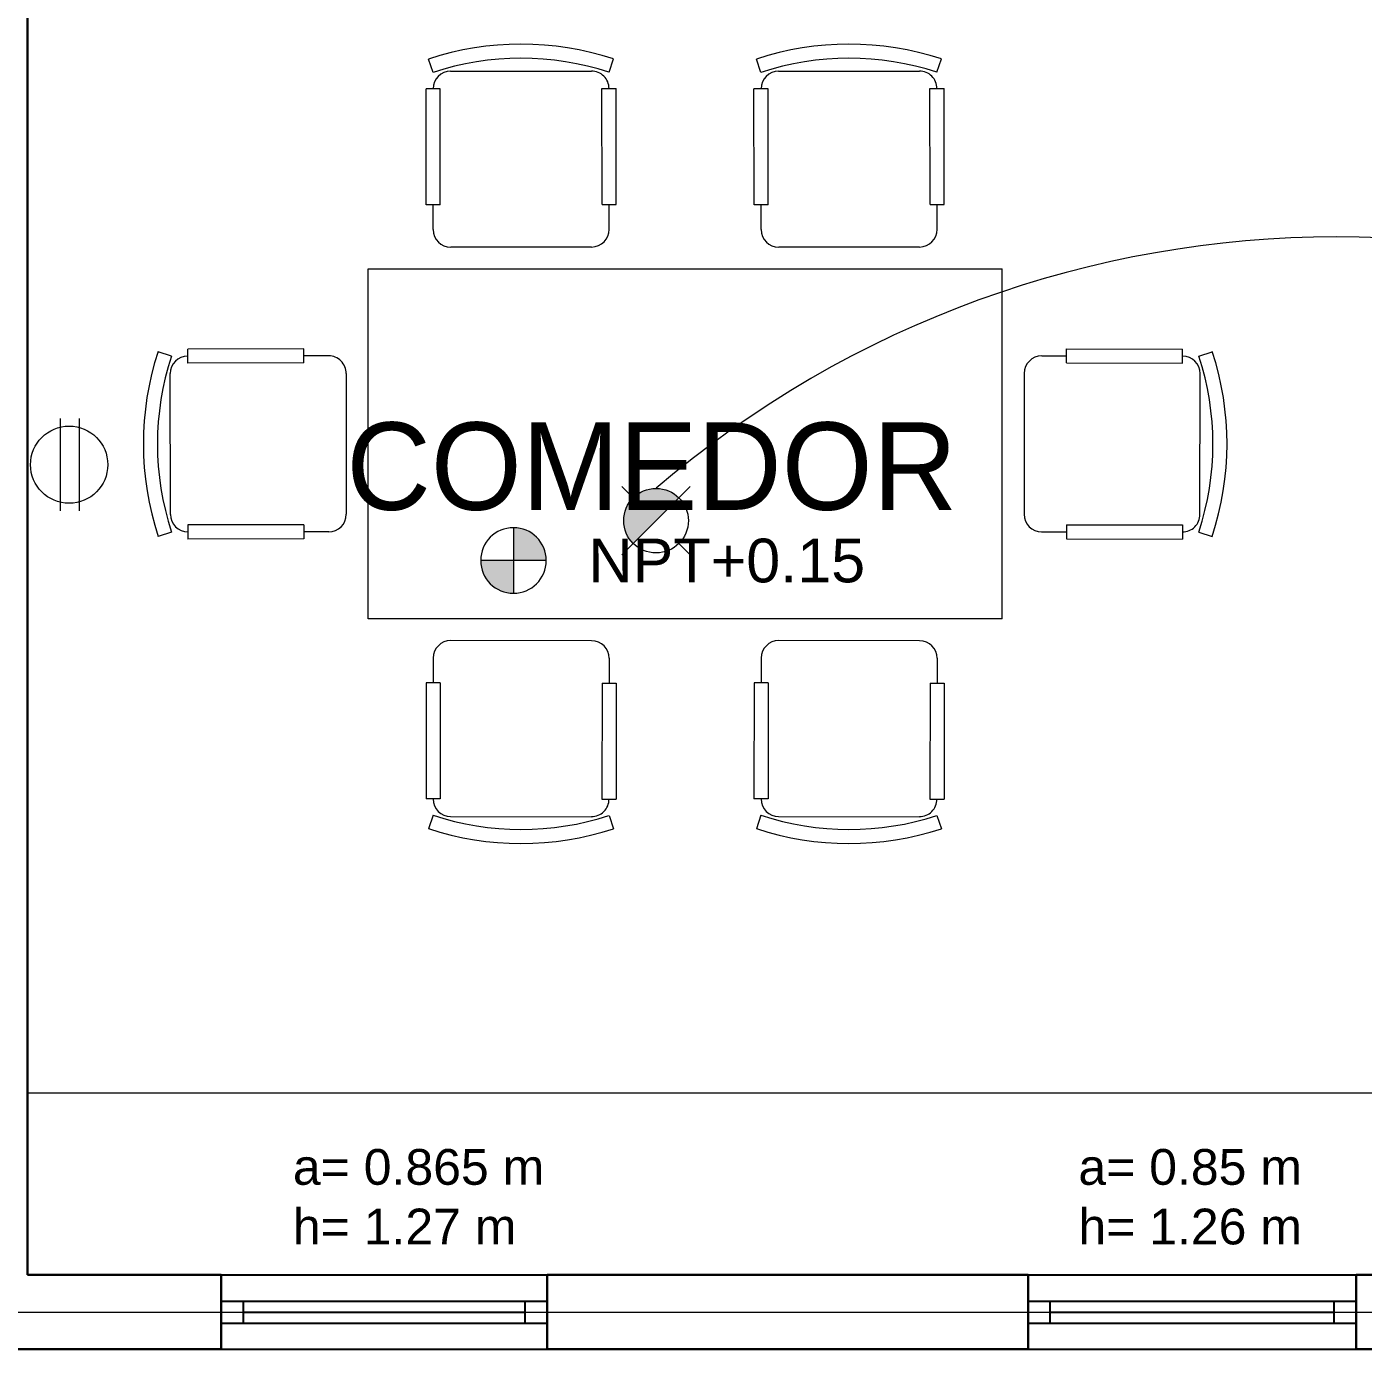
# Model space of a CAD drawing. Header units: millimetres. Extents: x 2787.4 to 2811.7, y 1328.5 to 1358.7.
# Drawn here: x 2793.671 to 2796.727, y 1338.314 to 1341.338 of the extents above; entities that cross this region are included whole.
import ezdxf
from ezdxf.enums import TextEntityAlignment as Align

# ---------------------------------------------------------------- set-up
doc = ezdxf.new("R2010")
doc.units = ezdxf.units.MM
doc.linetypes.add('ACAD_ISO02W100', pattern=[15, 12, -3])
doc.linetypes.add('ACAD_ISO04W100', pattern=[30, 24, -3, 0, -3])
doc.layers.get('0').update_dxf_attribs({"lineweight": 5})
for name, color, linetype, lineweight in [('0 NIVELES', 8, 'Continuous', 13), ('12-TEXTOS', 7, 'Continuous', 5), ('23- ILUMINACION', 32, 'Continuous', 5), ('5 CORTES', 7, 'Continuous', 9), ('7-EJES', 7, 'ACAD_ISO04W100', 5), ('8-MUEBLES', 7, 'Continuous', 9), ('MUROS', 7, 'Continuous', 30)]:
    doc.layers.add(name, color=color, linetype=linetype, lineweight=lineweight)
doc.layers.add('VANOS', color=253, linetype='ACAD_ISO02W100')
doc.layers.add('VENTANAS', color=161, linetype='Continuous')
doc.styles.add('Annotative', font='arial.ttf')
doc.styles.add('Areas', font='GOTHIC.TTF', dxfattribs={"height": 0.2})
doc.styles.add('ROMANS', font='arial.ttf', dxfattribs={"width": 0.8})
doc.styles.get("Standard").update_dxf_attribs({"font": 'arial.ttf'})

# ---------------------------------------------------------------- blocks, each defined once
blk = doc.blocks.new('COMEDOOR')
at = {"layer": '8-MUEBLES', "lineweight": 0, "ltscale": 0.06}
for p, q in [((2343.6354, 1412.6672), (2343.6254, 1412.6978)), ((2344.0378, 1412.6668), (2344.0479, 1412.6974)), ((2343.9976, 1412.6696), (2343.6756, 1412.67)), ((2343.619, 1412.3646), (2343.6193, 1412.6298)), ((2343.6514, 1412.6298), (2343.6193, 1412.6298)), ((2343.6512, 1412.3646), (2343.6514, 1412.6298)), ((2344.0214, 1412.3642), (2344.0217, 1412.6294)), ((2344.0217, 1412.6294), (2344.0539, 1412.6293)), ((2344.0536, 1412.3641), (2344.0539, 1412.6293)), ((2343.6512, 1412.3646), (2343.619, 1412.3646)), ((2343.635, 1412.3078), (2343.6351, 1412.3646)), ((2344.0214, 1412.3642), (2344.0536, 1412.3641)), ((2344.0374, 1412.3074), (2344.0375, 1412.3641)), ((2343.6752, 1412.2675), (2343.9972, 1412.2672)), ((2342.9863, 1412.0682), (2342.9557, 1412.0782)), ((2343.289, 1412.0846), (2343.0237, 1412.0843)), ((2343.0238, 1412.0521), (2343.0237, 1412.0843)), ((2343.289, 1412.0524), (2343.289, 1412.0846)), ((2343.3457, 1412.0685), (2343.289, 1412.0685)), ((2344.3266, 1412.0685), (2344.3834, 1412.0685)), ((2344.3834, 1412.0846), (2344.6486, 1412.0843)), ((2344.3834, 1412.0524), (2344.3834, 1412.0846)), ((2344.6486, 1412.0521), (2344.6486, 1412.0843)), ((2344.686, 1412.0682), (2344.7166, 1412.0782)), ((2343.289, 1412.0524), (2343.0238, 1412.0521)), ((2344.3834, 1412.0524), (2344.6486, 1412.0521)), ((2342.9839, 1411.706), (2342.9836, 1412.0279)), ((2343.386, 1412.0284), (2343.3863, 1411.7064)), ((2344.2863, 1412.0284), (2344.286, 1411.7064)), ((2344.6884, 1411.706), (2344.6888, 1412.0279)), ((2343.2894, 1411.6821), (2343.0242, 1411.6819)), ((2343.0242, 1411.6819), (2343.0242, 1411.6497)), ((2343.2894, 1411.6821), (2343.2894, 1411.65)), ((2343.3462, 1411.6661), (2343.2894, 1411.6661)), ((2344.3262, 1411.6661), (2344.3829, 1411.6661)), ((2344.3829, 1411.6821), (2344.6482, 1411.6819)), ((2344.3829, 1411.6821), (2344.3829, 1411.65)), ((2344.6482, 1411.6819), (2344.6481, 1411.6497)), ((2342.9868, 1411.6657), (2342.9562, 1411.6556)), ((2343.2894, 1411.65), (2343.0242, 1411.6497)), ((2344.3829, 1411.65), (2344.6481, 1411.6497)), ((2344.6856, 1411.6657), (2344.7162, 1411.6556)), ((2343.289, 1411.3346), (2343.0237, 1411.3343)), ((2343.0238, 1411.3021), (2343.0237, 1411.3343)), ((2343.289, 1411.3024), (2343.289, 1411.3346)), ((2344.3834, 1411.3346), (2344.6486, 1411.3343)), ((2344.3834, 1411.3024), (2344.3834, 1411.3346)), ((2344.6486, 1411.3021), (2344.6486, 1411.3343)), ((2342.9863, 1411.3182), (2342.9557, 1411.3282)), ((2343.289, 1411.3024), (2343.0238, 1411.3021)), ((2343.3457, 1411.3185), (2343.289, 1411.3185)), ((2344.3266, 1411.3185), (2344.3834, 1411.3185)), ((2344.3834, 1411.3024), (2344.6486, 1411.3021)), ((2344.686, 1411.3182), (2344.7166, 1411.3282)), ((2342.9839, 1410.956), (2342.9836, 1411.2779)), ((2343.386, 1411.2784), (2343.3863, 1410.9564)), ((2344.2863, 1411.2784), (2344.286, 1410.9564)), ((2344.6884, 1410.956), (2344.6888, 1411.2779)), ((2342.9868, 1410.9157), (2342.9562, 1410.9056)), ((2343.2894, 1410.9321), (2343.0242, 1410.9319)), ((2343.0242, 1410.9319), (2343.0242, 1410.8997)), ((2343.2894, 1410.9321), (2343.2894, 1410.9)), ((2343.3462, 1410.9161), (2343.2894, 1410.9161)), ((2344.3262, 1410.9161), (2344.3829, 1410.9161)), ((2344.3829, 1410.9321), (2344.6482, 1410.9319)), ((2344.3829, 1410.9321), (2344.3829, 1410.9)), ((2344.6482, 1410.9319), (2344.6481, 1410.8997)), ((2344.6856, 1410.9157), (2344.7162, 1410.9056)), ((2343.2894, 1410.9), (2343.0242, 1410.8997)), ((2344.3829, 1410.9), (2344.6481, 1410.8997)), ((2343.6752, 1410.7172), (2343.9972, 1410.7175)), ((2343.635, 1410.6769), (2343.6351, 1410.6202)), ((2344.0374, 1410.6774), (2344.0375, 1410.6206)), ((2343.619, 1410.6202), (2343.6193, 1410.3549)), ((2343.6512, 1410.6202), (2343.619, 1410.6202)), ((2343.6512, 1410.6202), (2343.6514, 1410.355)), ((2344.0214, 1410.6206), (2344.0217, 1410.3554)), ((2344.0214, 1410.6206), (2344.0536, 1410.6206)), ((2344.0536, 1410.6206), (2344.0539, 1410.3554)), ((2343.6514, 1410.355), (2343.6193, 1410.3549)), ((2344.0217, 1410.3554), (2344.0539, 1410.3554)), ((2343.6354, 1410.3175), (2343.6254, 1410.2869)), ((2343.9976, 1410.3151), (2343.6756, 1410.3148)), ((2344.0378, 1410.318), (2344.0479, 1410.2874))]:
    blk.add_line(p, q, dxfattribs=at)
at = {"layer": '8-MUEBLES'}
for p, q in [((2343.4362, 1410.7674), (2343.4362, 1412.2174)), ((2344.2362, 1412.2174), (2343.4362, 1412.2174)), ((2344.2362, 1412.2174), (2344.2362, 1410.7674)), ((2344.2362, 1410.7674), (2343.4362, 1410.7674))]:
    blk.add_line(p, q, dxfattribs=at)
at = {"layer": '8-MUEBLES', "lineweight": 0, "ltscale": 0.06}
for centre, radius, start, end in [((2343.8359, 1412.0543), 0.6771, 71.7574, 108.1185), ((2343.8359, 1412.0543), 0.6449, 71.7574, 108.1185), ((2343.6756, 1412.6297), 0.0402, 89.938, 179.938), ((2343.9975, 1412.6294), 0.0402, 359.938, 89.938), ((2343.6752, 1412.3078), 0.0402, 179.938, 269.938), ((2343.9972, 1412.3074), 0.0402, 269.938, 359.938), ((2343.5992, 1411.8676), 0.6771, 161.8815, 198.2426), ((2343.5992, 1411.8676), 0.6449, 161.8815, 198.2426), ((2343.0238, 1412.028), 0.0402, 90.062, 180.062), ((2343.3458, 1412.0283), 0.0402, 0.062, 90.062), ((2344.3266, 1412.0283), 0.0402, 89.938, 179.938), ((2344.6485, 1412.028), 0.0402, 359.938, 89.938), ((2344.0731, 1411.8676), 0.6449, 341.7574, 18.1185), ((2344.0731, 1411.8676), 0.6771, 341.7574, 18.1185), ((2343.0242, 1411.706), 0.0402, 180.062, 270.062), ((2343.3461, 1411.7064), 0.0402, 270.062, 0.062), ((2344.3262, 1411.7064), 0.0402, 179.938, 269.938), ((2344.6482, 1411.706), 0.0402, 269.938, 359.938), ((2343.5992, 1411.1176), 0.6771, 161.8815, 198.2426), ((2343.5992, 1411.1176), 0.6449, 161.8815, 198.2426), ((2343.0238, 1411.278), 0.0402, 90.062, 180.062), ((2343.3458, 1411.2783), 0.0402, 0.062, 90.062), ((2344.3266, 1411.2783), 0.0402, 89.938, 179.938), ((2344.6485, 1411.278), 0.0402, 359.938, 89.938), ((2344.0731, 1411.1176), 0.6449, 341.7574, 18.1185), ((2344.0731, 1411.1176), 0.6771, 341.7574, 18.1185), ((2343.0242, 1410.956), 0.0402, 180.062, 270.062), ((2343.3461, 1410.9564), 0.0402, 270.062, 0.062), ((2344.3262, 1410.9564), 0.0402, 179.938, 269.938), ((2344.6482, 1410.956), 0.0402, 269.938, 359.938), ((2343.6752, 1410.677), 0.0402, 90.062, 180.062), ((2343.9972, 1410.6773), 0.0402, 0.062, 90.062), ((2343.6756, 1410.355), 0.0402, 180.062, 270.062), ((2343.9975, 1410.3554), 0.0402, 270.062, 0.062), ((2343.8359, 1410.9304), 0.6449, 251.8815, 288.2426), ((2343.8359, 1410.9304), 0.6771, 251.8815, 288.2426)]:
    blk.add_arc(centre, radius, start, end, dxfattribs=at)
blk = doc.blocks.new('NIVEL 2')
h = blk.add_hatch(color=2)
edge = h.paths.add_edge_path()
edge.add_ellipse((0, 0), major_axis=(0.053, 0.053), ratio=1, start_angle=45, end_angle=135)
edge.add_line((-0.075, 0), (0, 0))
edge.add_line((0, 0), (0, 0.075))
edge = h.paths.add_edge_path()
edge.add_line((0.075, 0), (0, 0))
edge.add_line((0, 0), (0, -0.075))
edge.add_ellipse((0, 0), major_axis=(0.053, 0.053), ratio=1, start_angle=225, end_angle=315)
at = {"color": 1}
for p, q in [((0, 0.075), (0, -0.075)), ((-0.075, 0), (0.075, 0))]:
    blk.add_line(p, q, dxfattribs=at)
blk.add_circle((0, 0), 0.075, dxfattribs=at)
at = {"color": 1, "style": 'ROMANS', "text_generation_flag": 6}
blk.add_attdef('NIVEL', text='', height=0.1, rotation=180, dxfattribs=at).set_placement((-0.125, 0), align=Align.MIDDLE_RIGHT)
blk = doc.blocks.new('CONTACTO')
at = {"layer": '23- ILUMINACION'}
for p, q in [((426.7723, 175.7655), (426.7723, 175.5537)), ((426.8159, 175.7655), (426.8159, 175.5537))]:
    blk.add_line(p, q, dxfattribs=at)
blk.add_circle((426.7926, 175.6595), 0.0883, dxfattribs=at)
blk = doc.blocks.new('salidaaaaaaaaaa spot')
at = {"layer": '23- ILUMINACION', "transparency": 33554687}
h = blk.add_hatch(color=256, dxfattribs=at)
h.dxf.hatch_style = 1
h.paths.add_polyline_path([(956220.8938, 306855.6581, 0.668179), (956220.7676, 306855.6058, 0.198912), (956220.7892, 306855.5536)])
at = {"layer": '23- ILUMINACION'}
for p, q in [((956220.7635, 306855.6838), (956220.7892, 306855.6581)), ((956220.7635, 306855.5279), (956220.9195, 306855.6838)), ((956220.8938, 306855.5536), (956220.9195, 306855.5279))]:
    blk.add_line(p, q, dxfattribs=at)
blk.add_circle((956220.8415, 306855.6058), 0.0739, dxfattribs=at)

msp = doc.modelspace()

# ---------------------------------------------------------------- linework, layer by layer
at = {"layer": '23- ILUMINACION'}
msp.add_arc((2796.669, 1338.4577), 2.3999, 49.6478, 130.5016, dxfattribs=at)
at = {"layer": '7-EJES', "ltscale": 0.5}
msp.add_line((2789.7854, 1338.3987), (2801.0159, 1338.3987), dxfattribs=at)
at = {"layer": '8-MUEBLES'}
msp.add_line((2793.6729, 1338.8999), (2797.1309, 1338.8999), dxfattribs=at)
at = {"layer": 'MUROS'}
for p, q in [((2793.6729, 1341.9337), (2793.6729, 1338.4837)), ((2793.6729, 1338.4837), (2794.1159, 1338.4837)), ((2794.1159, 1338.4837), (2794.1159, 1338.3137)), ((2794.8609, 1338.3137), (2794.8609, 1338.4837)), ((2794.8609, 1338.4837), (2795.9609, 1338.4837)), ((2795.9609, 1338.4837), (2795.9609, 1338.3137)), ((2796.7109, 1338.3137), (2796.7109, 1338.4837)), ((2796.7109, 1338.4837), (2797.1309, 1338.4837)), ((2793.5029, 1338.3137), (2794.1159, 1338.3137)), ((2794.8609, 1338.3137), (2795.9609, 1338.3137)), ((2796.7109, 1338.3137), (2797.1309, 1338.3137))]:
    msp.add_line(p, q, dxfattribs=at)
at = {"layer": 'VANOS'}
for p, q in [((2794.1159, 1338.4837), (2794.8609, 1338.4837)), ((2795.9609, 1338.4837), (2796.7109, 1338.4837)), ((2794.1159, 1338.4237), (2794.1659, 1338.4237)), ((2794.1659, 1338.4237), (2794.1659, 1338.3737)), ((2794.8109, 1338.4237), (2794.8609, 1338.4237)), ((2794.8109, 1338.3737), (2794.8109, 1338.4237)), ((2795.9609, 1338.4237), (2796.0109, 1338.4237)), ((2796.0109, 1338.4237), (2796.0109, 1338.3737)), ((2796.6609, 1338.4237), (2796.7109, 1338.4237)), ((2796.6609, 1338.3737), (2796.6609, 1338.4237)), ((2794.1159, 1338.3737), (2794.1659, 1338.3737)), ((2794.8109, 1338.3737), (2794.8609, 1338.3737)), ((2795.9609, 1338.3737), (2796.0109, 1338.3737)), ((2796.6609, 1338.3737), (2796.7109, 1338.3737)), ((2794.1159, 1338.3137), (2794.8609, 1338.3137)), ((2795.9609, 1338.3137), (2796.7109, 1338.3137))]:
    msp.add_line(p, q, dxfattribs=at)
at = {"layer": 'VENTANAS'}
for p, q in [((2794.1659, 1338.4237), (2794.8109, 1338.4237)), ((2796.0109, 1338.4237), (2796.6609, 1338.4237)), ((2794.1659, 1338.3987), (2794.8109, 1338.3987)), ((2796.0109, 1338.3987), (2796.6609, 1338.3987)), ((2794.1659, 1338.3737), (2794.8109, 1338.3737)), ((2796.0109, 1338.3737), (2796.6609, 1338.3737))]:
    msp.add_line(p, q, dxfattribs=at)

# ---------------------------------------------------------------- block references
at = {"layer": '0 NIVELES'}
ref = msp.add_blockref('NIVEL 2', (2794.7842, 1340.1175), dxfattribs=dict(at, xscale=-1))
ref.add_attrib('NIVEL', 'NPT+0.15', dxfattribs={"layer": '0', "color": 1, "height": 0.1, "style": 'Annotative'}).set_placement((2795.5884, 1340.1175), align=Align.MIDDLE_RIGHT)
at = {"layer": '23- ILUMINACION'}
msp.add_blockref('salidaaaaaaaaaa spot', (-953425.7312, -305515.3972), dxfattribs=at)
at = {"layer": '5 CORTES'}
msp.add_blockref('CONTACTO', (2366.9755, 1164.6771), dxfattribs=at)
at = {"layer": '8-MUEBLES', "rotation": 270}
msp.add_blockref('COMEDOOR', (1383.6845, 3684.2204), dxfattribs=at)

# ---------------------------------------------------------------- texts
at = {"layer": '12-TEXTOS', "insert": (2794.4021, 1340.4333), "char_height": 0.2, "attachment_point": 1, "style": 'Areas'}
msp.add_mtext_dynamic_manual_height_columns('\\A1;\\pxt2;COMEDOR', width=1.188965, gutter_width=1.25, heights=[0], dxfattribs=at)
at = {"layer": 'VENTANAS', "char_height": 0.08178, "attachment_point": 1}
for s, insert in [('a= 0.865 m\\Ph= 1.27 m', (2794.2798, 1338.7716)), ('a= 0.85 m\\Ph= 1.26 m', (2796.076, 1338.7716))]:
    msp.add_mtext_dynamic_manual_height_columns(s, width=0.568845, gutter_width=0.4089, heights=[0], dxfattribs=dict(at, insert=insert))

doc.saveas('drawing.dxf')
